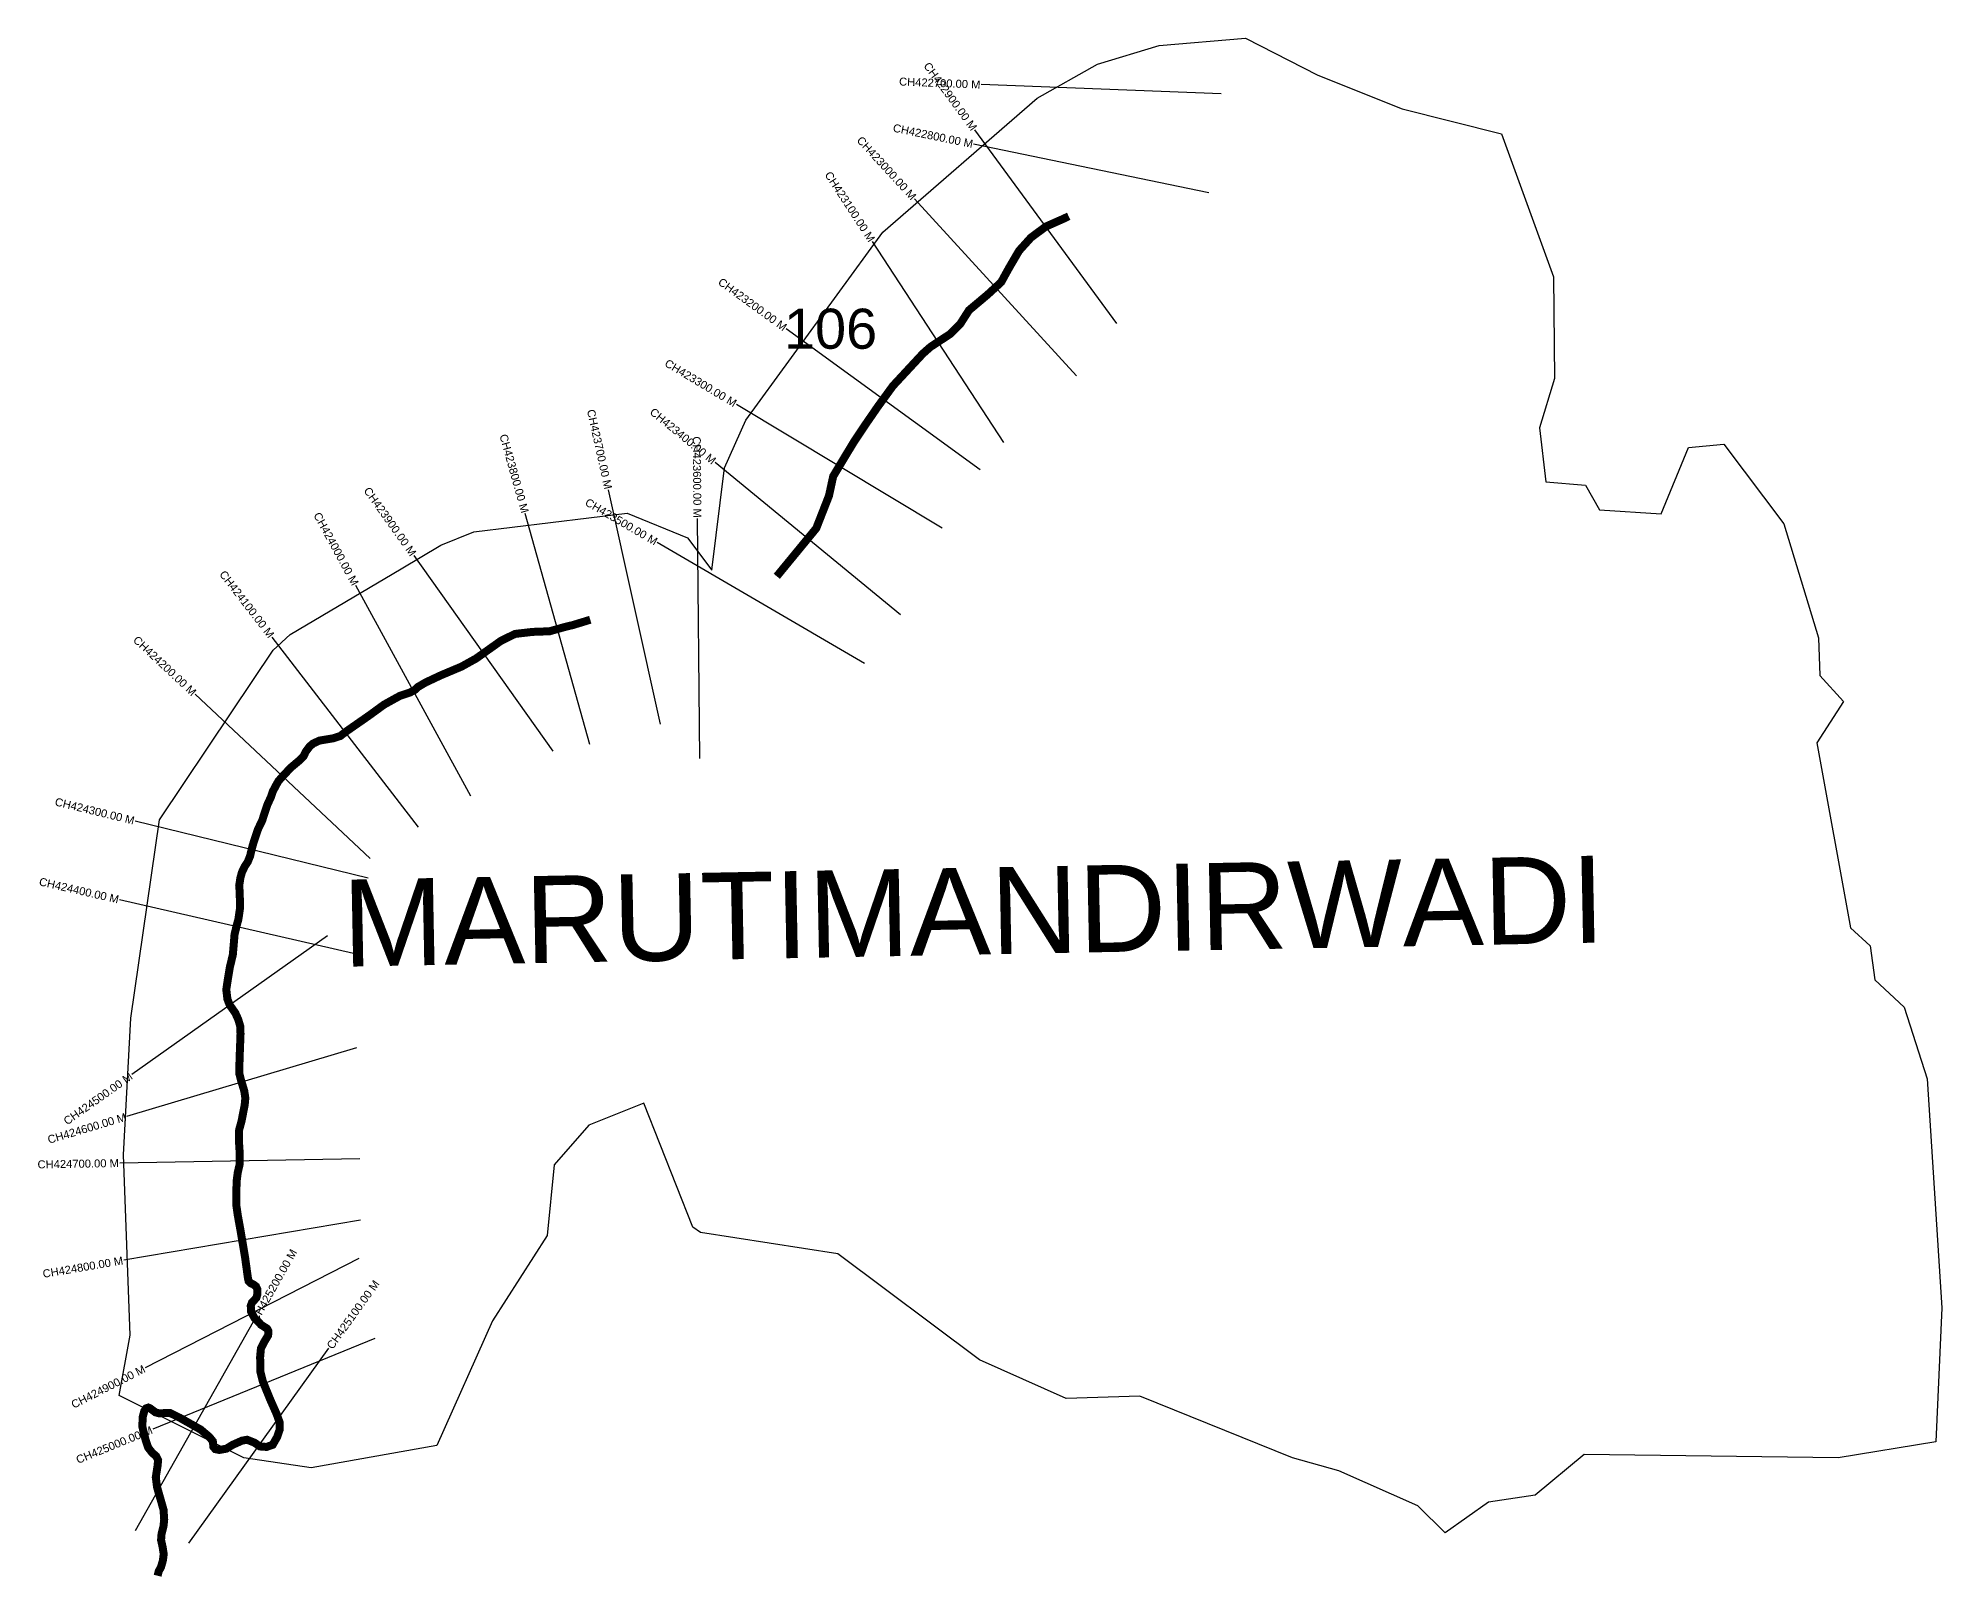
# Model space of a CAD drawing. Header units: feet. Extents: x 306525 to 309578, y 1925565 to 1929017.
# Drawn here: x 307199 to 309578, y 1927101 to 1929017 of the extents above; entities that cross this region are included whole.
import ezdxf
from ezdxf.enums import TextEntityAlignment as Align

# ---------------------------------------------------------------- set-up
doc = ezdxf.new("R2010")
doc.units = ezdxf.units.FT
doc.header["$MEASUREMENT"] = 0
for name, color, linetype in [('CS', 134, 'Continuous'), ('CSMark', 6, 'Continuous'), ('UNPROTECTED', 10, 'Continuous'), ('VILLAGE NAME', 250, 'Continuous')]:
    doc.layers.add(name, color=color, linetype=linetype)
doc.styles.get("Standard").update_dxf_attribs({"font": 'arial.ttf'})

msp = doc.modelspace()

# ---------------------------------------------------------------- linework, layer by layer
at = {"color": 6}
msp.add_lwpolyline([(308600, 1929007.5), (308707.8, 1929017), (308798.1, 1928970.5), (308903.8, 1928928.4), (309027.6, 1928897.3), (309092.8, 1928718.5), (309093.9, 1928591.5), (309075.2, 1928529.6), (309083.1, 1928462.1), (309132.9, 1928457.9), (309150.4, 1928427.2), (309227.4, 1928422.2), (309261.5, 1928505.3), (309305.5, 1928509.2), (309380.5, 1928409.9), (309424, 1928267.2), (309425.8, 1928220.3), (309455.3, 1928187.4), (309421.9, 1928135.9), (309463.8, 1927904.6), (309488.7, 1927882.3), (309494.5, 1927839.6), (309531.2, 1927805.6), (309559.8, 1927715.9), (309578.2, 1927429.7), (309570.7, 1927262), (309448.6, 1927241.9), (309131, 1927246.2), (309069.7, 1927195.3), (309011.6, 1927186.7), (308957.4, 1927148.4), (308923.2, 1927182.1), (308824.4, 1927226), (308766.5, 1927242.1), (308575.7, 1927319.3), (308483.8, 1927316.3), (308375.3, 1927364.8), (308198.4, 1927497.2), (308026.9, 1927523.6), (308017.1, 1927530.6), (307955.8, 1927685.5), (307887.4, 1927657.8), (307844, 1927608.5), (307835, 1927520.1), (307766.6, 1927413.5), (307697.4, 1927257.6), (307540.3, 1927229.4), (307456.1, 1927242.1), (307300.3, 1927320), (307314, 1927395.3), (307305.7, 1927620.8), (307314.9, 1927791.9), (307350.6, 1928039.7), (307440.9, 1928174.6), (307492.6, 1928251.7), (307514, 1928271.3), (307652.5, 1928353.5), (307702.2, 1928383), (307743.3, 1928399.7), (307934.9, 1928422.9), (308010.7, 1928392), (308041.1, 1928351.7), (308056.9, 1928479.5), (308083.3, 1928539.5), (308254.5, 1928774.3), (308447.4, 1928941.9), (308523.1, 1928984.4), (308600, 1929007.5)], dxfattribs=at)
at = {"layer": 'CS'}
for p, q in [((308677.4, 1928947.2), (308377.6, 1928958.8)), ((308662, 1928823.6), (308368.1, 1928884.3)), ((308547, 1928660.3), (308369.7, 1928902.2)), ((308496.8, 1928594.7), (308294.2, 1928816)), ((308405.7, 1928511.5), (308241.8, 1928762.8)), ((308376.3, 1928477.1), (308133.7, 1928653.5)), ((308328.7, 1928404.4), (308071.6, 1928559)), ((308276.7, 1928295.9), (308044.9, 1928486.4)), ((307976.7, 1928159.4), (307911.8, 1928452.3)), ((307888.6, 1928133.7), (307807.8, 1928422.7)), ((308025.9, 1928116.3), (308023.1, 1928416.3)), ((308231.7, 1928234.9), (307972.7, 1928386.2)), ((307842.5, 1928125.7), (307668.8, 1928370.3)), ((307739.6, 1928069.3), (307596.1, 1928332.8)), ((307674.4, 1928030.4), (307491.4, 1928268.1)), ((307613.8, 1927991.3), (307395.1, 1928196.6)), ((307611.5, 1927966.8), (307320.1, 1928038.2)), ((307592.9, 1927872.5), (307300.5, 1927939.8)), ((307560.8, 1927894.7), (307316.2, 1927721.1)), ((307597, 1927754.5), (307309.5, 1927668.8)), ((307600.9, 1927615.7), (307300.9, 1927610.6)), ((307601.8, 1927539.1), (307306, 1927489.1)), ((307599.8, 1927491.1), (307332.6, 1927354.6)), ((307320.6, 1927151.2), (307468.2, 1927412.4)), ((307619.9, 1927391.2), (307342.1, 1927277.8)), ((307387.5, 1927135.2), (307562.3, 1927379))]:
    msp.add_line(p, q, dxfattribs=at)
at = {"layer": 'UNPROTECTED', "const_width": 10, "flags": 128}
for points in [[(308486.9, 1928794.2), (308481.5, 1928791.6), (308458.3, 1928781.3), (308439.8, 1928767.6), (308424.9, 1928751.1), (308412.5, 1928729.9), (308402.5, 1928711.8), (308385.4, 1928696.1), (308362.3, 1928676.7), (308351.1, 1928659.2), (308339.1, 1928647.2), (308314.2, 1928630.9), (308304.7, 1928622.5), (308267.2, 1928582.1), (308248, 1928555.7), (308233.2, 1928534.2), (308218.3, 1928511.9), (308192.6, 1928469.2), (308187.3, 1928444.7), (308171.4, 1928404.1), (308122.1, 1928344.1)], [(307889, 1928289.8), (307867.4, 1928283.2), (307857.8, 1928280.9), (307838.2, 1928275.4), (307816.8, 1928274.6), (307795.1, 1928272.1), (307777.6, 1928263.6), (307759.3, 1928250.6), (307746.1, 1928241.2), (307728, 1928231.2), (307717.8, 1928226.9), (307702.4, 1928220.4), (307683.2, 1928211.4), (307673.5, 1928205.7), (307669.7, 1928202.1), (307664, 1928199), (307651, 1928194.6), (307631.3, 1928183.7), (307612.8, 1928170.2), (307584.9, 1928150.8), (307576.5, 1928144.4), (307567.7, 1928141.6), (307550.5, 1928138.7), (307542.5, 1928135), (307538.2, 1928131.3), (307533.3, 1928124.7), (307530.9, 1928119.5), (307526.4, 1928114.7), (307514.6, 1928104.8), (307502.9, 1928092.3), (307499.1, 1928087.8), (307495.9, 1928082.1), (307492.2, 1928075.1), (307489.7, 1928067.7), (307485.3, 1928058.2), (307482.7, 1928050.4), (307479, 1928038.9), (307473.6, 1928027.6), (307470.1, 1928017.1), (307467, 1928007.5), (307463.8, 1927994.2), (307460.9, 1927987.1), (307457, 1927981.2), (307453.7, 1927974.2), (307451.8, 1927967.4), (307450.2, 1927957), (307451, 1927948.7), (307451.1, 1927928), (307449.2, 1927915.2), (307446.8, 1927906.4), (307444.4, 1927896.2), (307443.7, 1927887.6), (307442.3, 1927871), (307438.6, 1927855.6), (307436.4, 1927842.5), (307434.1, 1927827.5), (307435.5, 1927815.6), (307438.4, 1927808.1), (307445.4, 1927798.2), (307449.1, 1927790), (307451.5, 1927781.7), (307451.9, 1927772.1), (307450.7, 1927740.8), (307450.3, 1927722.7), (307452.5, 1927714.3), (307456.6, 1927700.6), (307457.9, 1927691.7), (307457.1, 1927683.2), (307453.1, 1927662.7), (307450.2, 1927652.3), (307449.8, 1927639.9), (307450.7, 1927625.7), (307451, 1927609.8), (307448.4, 1927598.5), (307447, 1927587.6), (307446.7, 1927573.3), (307446.7, 1927557.4), (307448.6, 1927544.5), (307451.9, 1927526.3), (307457.6, 1927492.5), (307461.1, 1927467.1), (307462, 1927463), (307464.3, 1927460.6), (307468, 1927458.8), (307471.2, 1927456.4), (307472.8, 1927453), (307472.9, 1927446.4), (307471.6, 1927441.9), (307466.3, 1927436.4), (307464.7, 1927432.2), (307465.1, 1927425), (307469, 1927417.4), (307477.6, 1927408.4), (307485.1, 1927403.6), (307486.7, 1927400.6), (307486.4, 1927395.1), (307481.3, 1927386.6), (307477.4, 1927379), (307476.4, 1927368.1), (307476.7, 1927349.9), (307479.9, 1927337.2), (307489.2, 1927314.5), (307497, 1927296.9), (307500.8, 1927286.3), (307500.9, 1927277.5), (307497.7, 1927268.2), (307492.1, 1927258.4), (307484.5, 1927255.7), (307476.1, 1927256.3), (307469.4, 1927261), (307460.1, 1927264.7), (307453.6, 1927263.5), (307442, 1927258.3), (307434.2, 1927253.5), (307425.4, 1927251.9), (307420.5, 1927252.9), (307418, 1927255.7), (307417.3, 1927262.8), (307412.7, 1927268.4), (307402.1, 1927277.4), (307376.3, 1927292), (307363.7, 1927298.2), (307357.9, 1927298.1), (307350.8, 1927297.6), (307345.7, 1927298.9), (307338.9, 1927304), (307336.7, 1927304.9), (307334, 1927304), (307331.6, 1927300.5), (307329.6, 1927293), (307329.2, 1927281), (307333.4, 1927264), (307336.3, 1927255.1), (307341.6, 1927248.3), (307346.4, 1927244.2), (307348.9, 1927239.3), (307348.2, 1927231.9), (307346, 1927217.8), (307347.6, 1927205.3), (307352, 1927190.1), (307355.7, 1927177.1), (307356.5, 1927165), (307355.6, 1927156.3), (307353.2, 1927147.1), (307352.6, 1927139.3), (307354.5, 1927130.7), (307355.9, 1927121.7), (307354.8, 1927113.4), (307352.4, 1927105.2), (307349.8, 1927100.6), (307348.3, 1927094.7)]]:
    msp.add_lwpolyline(points, dxfattribs=at)

# ---------------------------------------------------------------- texts
at = {"insert": (308131, 1928678.6), "char_height": 50, "attachment_point": 1}
msp.add_mtext_dynamic_manual_height_columns('106', width=70.183, gutter_width=1, heights=[0], dxfattribs=at)
at = {"layer": 'CSMark'}
for s, rotation, p in [('CH422900.00 M', 306.2371, (308369.1, 1928903)), ('CH422700.00 M', 357.796, (308376.6, 1928958.8)), ('CH422800.00 M', 348.3377, (308367.2, 1928884.5)), ('CH423000.00 M', 312.4627, (308293.6, 1928816.8)), ('CH423100.00 M', 303.1247, (308241.2, 1928763.6)), ('CH423200.00 M', 323.9831, (308132.9, 1928654.1)), ('CH423300.00 M', 328.9788, (308070.7, 1928559.5)), ('CH423700.00 M', 282.4953, (307911.6, 1928453.3)), ('CH423400.00 M', 320.5817, (308044.1, 1928487.1)), ('CH423800.00 M', 285.6092, (307807.6, 1928423.6)), ('CH423600.00 M', 270.5494, (308023, 1928417.3)), ('CH423900.00 M', 305.3915, (307668.2, 1928371.1)), ('CH423500.00 M', 329.7144, (307971.8, 1928386.7)), ('CH424000.00 M', 298.5593, (307595.7, 1928333.7)), ('CH424100.00 M', 307.5869, (307490.8, 1928268.9)), ('CH424200.00 M', 316.8147, (307394.3, 1928197.3)), ('CH424300.00 M', 346.2298, (307319.1, 1928038.5)), ('CH424400.00 M', 347.0334, (307299.6, 1927940)), ('CH424500.00 M', 35.3563, (307315.3, 1927720.5)), ('CH424600.00 M', 16.6028, (307308.6, 1927668.5)), ('CH424700.00 M', 0.977, (307299.9, 1927610.6)), ('CH424800.00 M', 9.6013, (307305, 1927488.9)), ('CH424900.00 M', 27.0742, (307331.8, 1927354.1)), ('CH425000.00 M', 22.1915, (307341.2, 1927277.5))]:
    msp.add_text(s, height=10, rotation=rotation, dxfattribs=at).set_placement(p, align=Align.MIDDLE_RIGHT)
for s, rotation, p in [('CH425200.00 M', 60.5356, (307468.7, 1927413.2)), ('CH425100.00 M', 54.3601, (307562.9, 1927379.8))]:
    msp.add_text(s, height=10, rotation=rotation, dxfattribs=at).set_placement(p, align=Align.MIDDLE_LEFT)
at = {"layer": 'VILLAGE NAME', "insert": (307578.2, 1927964.7), "char_height": 108.748, "attachment_point": 1, "rotation": 1.1028}
msp.add_mtext_dynamic_manual_height_columns('{\\fArial|b0|i0|c0|p34;MARUTIMANDIRWADI}', width=1571.314, gutter_width=543.7, heights=[0], dxfattribs=at)

doc.saveas('drawing.dxf')
